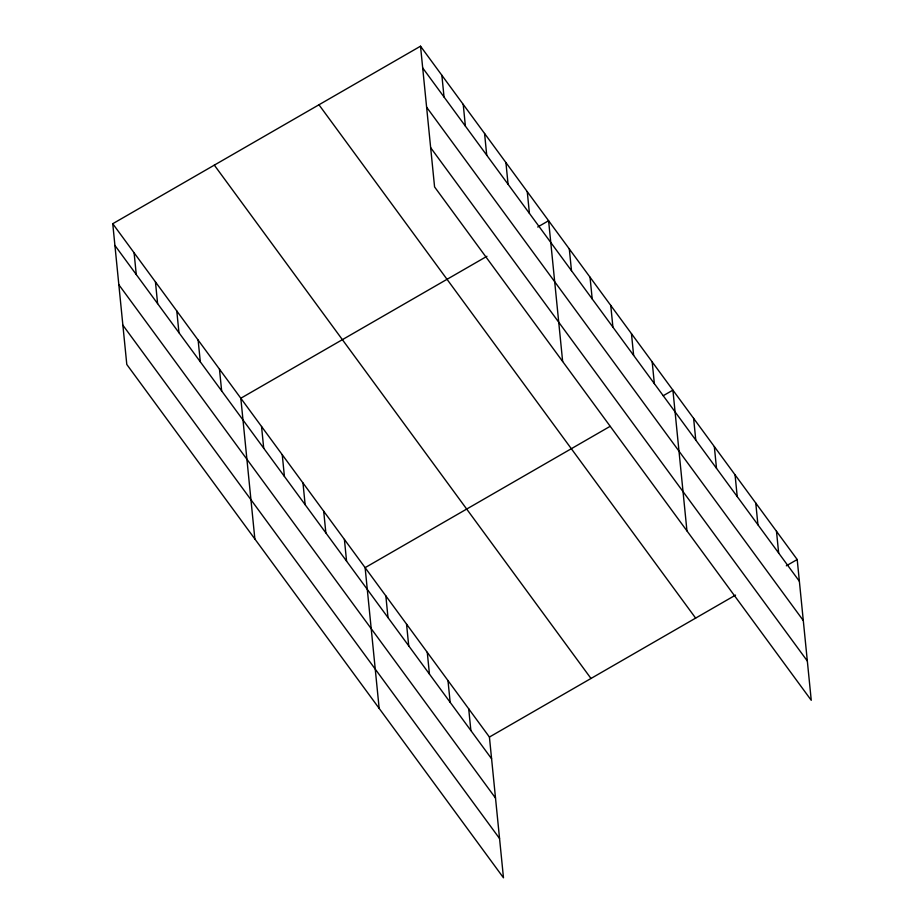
<?xml version="1.0" encoding="UTF-8"?>
<svg xmlns="http://www.w3.org/2000/svg" width="924" height="924" viewBox="0 0 924 924"><rect width="100%" height="100%" fill="white"/><g stroke="black" fill="none" stroke-linecap="round" stroke-linejoin="round"><path stroke-width="1.39" d="M112.751 223.712L489.42 737.052L503.476 877.8L126.796 364.472L112.751 223.712L420.524 46.2L797.204 559.528L811.249 700.288L434.58 186.948L420.524 46.2M486.936 256.295L240.817 398.244L254.862 539.004M537.71 227.015L548.602 220.732L562.647 361.48M610.025 426.391L365.119 567.648L379.163 708.396M663.224 395.715L672.903 390.136L686.948 530.884M489.42 737.052L735.539 595.102M786.324 565.811L797.204 559.528M422.695 67.926L799.375 581.265M426.622 107.207L803.291 620.535M430.653 147.678L807.333 661.006M318.965 104.782L695.633 618.11M214.322 165.13L590.99 678.47M114.922 245.449L491.591 758.777M118.838 284.719L495.507 798.059M122.88 325.19L499.549 838.518M776.483 531.3L778.655 553.026M755.763 503.06L757.934 524.797M735.054 474.832L737.225 496.558M714.333 446.604L716.504 468.329M693.612 418.364L695.784 440.09M652.182 361.896L654.354 383.633M631.462 333.668L633.633 355.394M610.752 305.428L612.912 327.165M590.032 277.2L592.203 298.926M569.311 248.972L571.482 270.697M527.258 191.649L529.417 213.375M505.913 162.555L508.073 184.28M484.569 133.472L486.729 155.197M463.224 104.377L465.384 126.103M441.868 75.294L444.04 97.02M468.711 708.812L470.87 730.538M447.99 680.584L450.161 702.309M427.269 652.344L429.441 674.081M406.548 624.116L408.72 645.841M385.839 595.888L388.011 617.613M344.398 539.42L346.569 561.145M323.689 511.18L325.86 532.905M302.968 482.952L305.139 504.677M282.247 454.712L284.419 476.449M261.538 426.484L263.71 448.209M219.473 369.161L221.645 390.887M198.129 340.067L200.3 361.804M176.784 310.984L178.956 332.709M155.44 281.889L157.611 303.626M134.095 252.806L136.267 274.532"/></g></svg>
